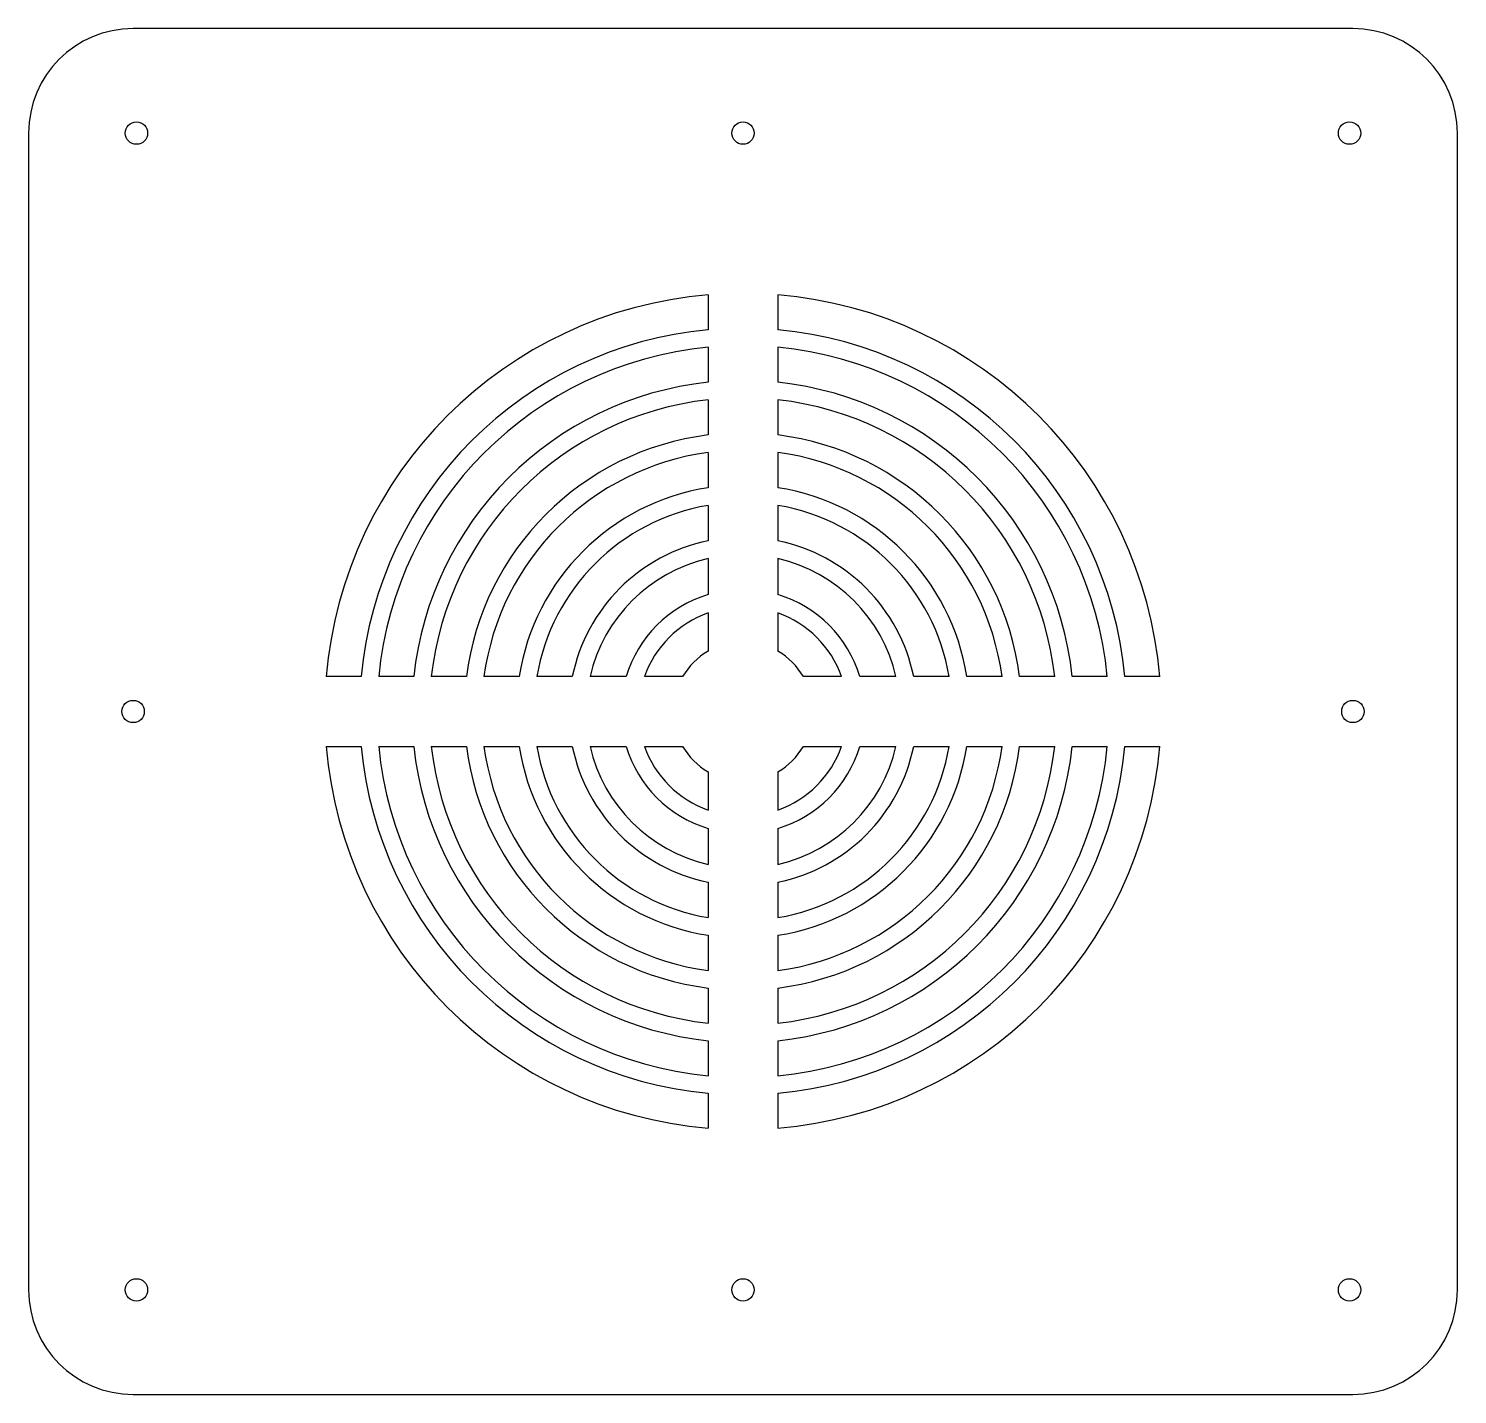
# Model space of a CAD drawing. Extents: x -30 to 175, y -30 to 166.
import ezdxf

# ---------------------------------------------------------------- set-up
doc = ezdxf.new("R2010")
doc.units = 0
doc.layers.get('0').update_dxf_attribs({"color": 253, "linetype": 'CONTINUOUS'})

msp = doc.modelspace()

# ---------------------------------------------------------------- linework, layer by layer
for p, q in [((160, 166), (-15, 166)), ((-30, 151), (-30, -15)), ((175, -15), (175, 151)), ((67.5, 127.79), (67.5, 122.77)), ((77.5, 127.79), (77.5, 122.77)), ((67.5, 120.26), (67.5, 115.24)), ((77.5, 120.26), (77.5, 115.24)), ((67.5, 112.72), (67.5, 107.69)), ((77.5, 112.72), (77.5, 107.69)), ((67.5, 105.17), (67.5, 100.11)), ((77.5, 105.17), (77.5, 100.11)), ((67.5, 97.58), (67.5, 92.49)), ((77.5, 97.58), (77.5, 92.49)), ((67.5, 89.94), (67.5, 84.77)), ((77.5, 89.94), (77.5, 84.77)), ((67.5, 82.14), (67.5, 76.66)), ((77.5, 82.14), (77.5, 76.66)), ((17.73, 73), (12.71, 73)), ((25.26, 73), (20.24, 73)), ((32.81, 73), (27.78, 73)), ((40.39, 73), (35.33, 73)), ((48.01, 73), (42.92, 73)), ((55.73, 73), (50.56, 73)), ((63.84, 73), (58.36, 73)), ((86.64, 73), (81.16, 73)), ((94.44, 73), (89.27, 73)), ((102.08, 73), (96.99, 73)), ((109.67, 73), (104.61, 73)), ((117.22, 73), (112.19, 73)), ((124.76, 73), (119.74, 73)), ((132.29, 73), (127.27, 73)), ((12.71, 63), (17.73, 63)), ((20.24, 63), (25.26, 63)), ((27.78, 63), (32.81, 63)), ((35.33, 63), (40.39, 63)), ((42.92, 63), (48.01, 63)), ((50.56, 63), (55.73, 63)), ((58.36, 63), (63.84, 63)), ((81.16, 63), (86.64, 63)), ((89.27, 63), (94.44, 63)), ((96.99, 63), (102.08, 63)), ((104.61, 63), (109.67, 63)), ((112.19, 63), (117.22, 63)), ((119.74, 63), (124.76, 63)), ((127.27, 63), (132.29, 63)), ((67.5, 59.34), (67.5, 53.86)), ((77.5, 59.34), (77.5, 53.86)), ((67.5, 51.23), (67.5, 46.06)), ((77.5, 51.23), (77.5, 46.06)), ((67.5, 43.51), (67.5, 38.42)), ((77.5, 43.51), (77.5, 38.42)), ((67.5, 35.89), (67.5, 30.83)), ((77.5, 35.89), (77.5, 30.83)), ((67.5, 28.31), (67.5, 23.28)), ((77.5, 28.31), (77.5, 23.28)), ((67.5, 20.76), (67.5, 15.74)), ((77.5, 20.76), (77.5, 15.74)), ((67.5, 13.23), (67.5, 8.21)), ((77.5, 13.23), (77.5, 8.21)), ((-15, -30), (160, -30))]:
    msp.add_line(p, q)
for centre in [(-14.52, 151), (72.5, 151), (159.52, 151), (-15, 68), (160, 68), (-14.52, -15), (72.5, -15), (159.52, -15)]:
    msp.add_circle(centre, 1.6)
for centre, radius, start, end in [((-15, 151), 15, 90, 180), ((160, 151), 15, 360, 90), ((72.5, 68), 60, 94.7802, 175.2198), ((72.5, 68), 60, 4.7802, 85.2198), ((72.5, 68), 55, 95.2159, 174.7841), ((72.5, 68), 55, 5.2159, 84.7841), ((72.5, 68), 52.5, 95.465, 174.535), ((72.5, 68), 52.5, 5.465, 84.535), ((72.5, 68), 47.5, 96.0423, 173.9577), ((72.5, 68), 47.5, 6.0423, 83.9577), ((72.5, 68), 45, 96.3794, 173.6206), ((72.5, 68), 45, 6.3794, 83.6206), ((72.5, 68), 40, 97.1808, 172.8192), ((72.5, 68), 40, 7.1808, 82.8192), ((72.5, 68), 37.5, 97.6623, 172.3377), ((72.5, 68), 37.5, 7.6623, 82.3377), ((72.5, 68), 32.5, 98.8499, 171.1501), ((72.5, 68), 32.5, 8.8499, 81.1501), ((72.5, 68), 30, 99.5941, 170.4059), ((72.5, 68), 30, 9.5941, 80.4059), ((72.5, 68), 25, 101.537, 168.463), ((72.5, 68), 25, 11.537, 78.463), ((72.5, 68), 22.5, 102.8396, 167.1604), ((72.5, 68), 22.5, 12.8396, 77.1604), ((72.5, 68), 17.5, 106.6015, 163.3985), ((72.5, 68), 17.5, 16.6015, 73.3985), ((72.5, 68), 15, 109.4712, 160.5288), ((72.5, 68), 15, 19.4712, 70.5288), ((72.5, 68), 10, 120, 150), ((72.5, 68), 10, 30, 60), ((72.5, 68), 60, 184.7802, 265.2198), ((72.5, 68), 55, 185.2159, 264.7841), ((72.5, 68), 52.5, 185.465, 264.535), ((72.5, 68), 47.5, 186.0423, 263.9577), ((72.5, 68), 45, 186.3794, 263.6206), ((72.5, 68), 40, 187.1808, 262.8192), ((72.5, 68), 37.5, 187.6623, 262.3377), ((72.5, 68), 32.5, 188.8499, 261.1501), ((72.5, 68), 30, 189.5941, 260.4059), ((72.5, 68), 25, 191.537, 258.463), ((72.5, 68), 22.5, 192.8396, 257.1604), ((72.5, 68), 17.5, 196.6015, 253.3985), ((72.5, 68), 15, 199.4712, 250.5288), ((72.5, 68), 10, 210, 240), ((72.5, 68), 10, 300, 330), ((72.5, 68), 15, 289.4712, 340.5288), ((72.5, 68), 17.5, 286.6015, 343.3985), ((72.5, 68), 22.5, 282.8396, 347.1604), ((72.5, 68), 25, 281.537, 348.463), ((72.5, 68), 30, 279.5941, 350.4059), ((72.5, 68), 32.5, 278.8499, 351.1501), ((72.5, 68), 37.5, 277.6623, 352.3377), ((72.5, 68), 40, 277.1808, 352.8192), ((72.5, 68), 45, 276.3794, 353.6206), ((72.5, 68), 47.5, 276.0423, 353.9577), ((72.5, 68), 52.5, 275.465, 354.535), ((72.5, 68), 55, 275.2159, 354.7841), ((72.5, 68), 60, 274.7802, 355.2198), ((-15, -15), 15, 180, 270), ((160, -15), 15, 270, 360)]:
    msp.add_arc(centre, radius, start, end)

doc.saveas('drawing.dxf')
